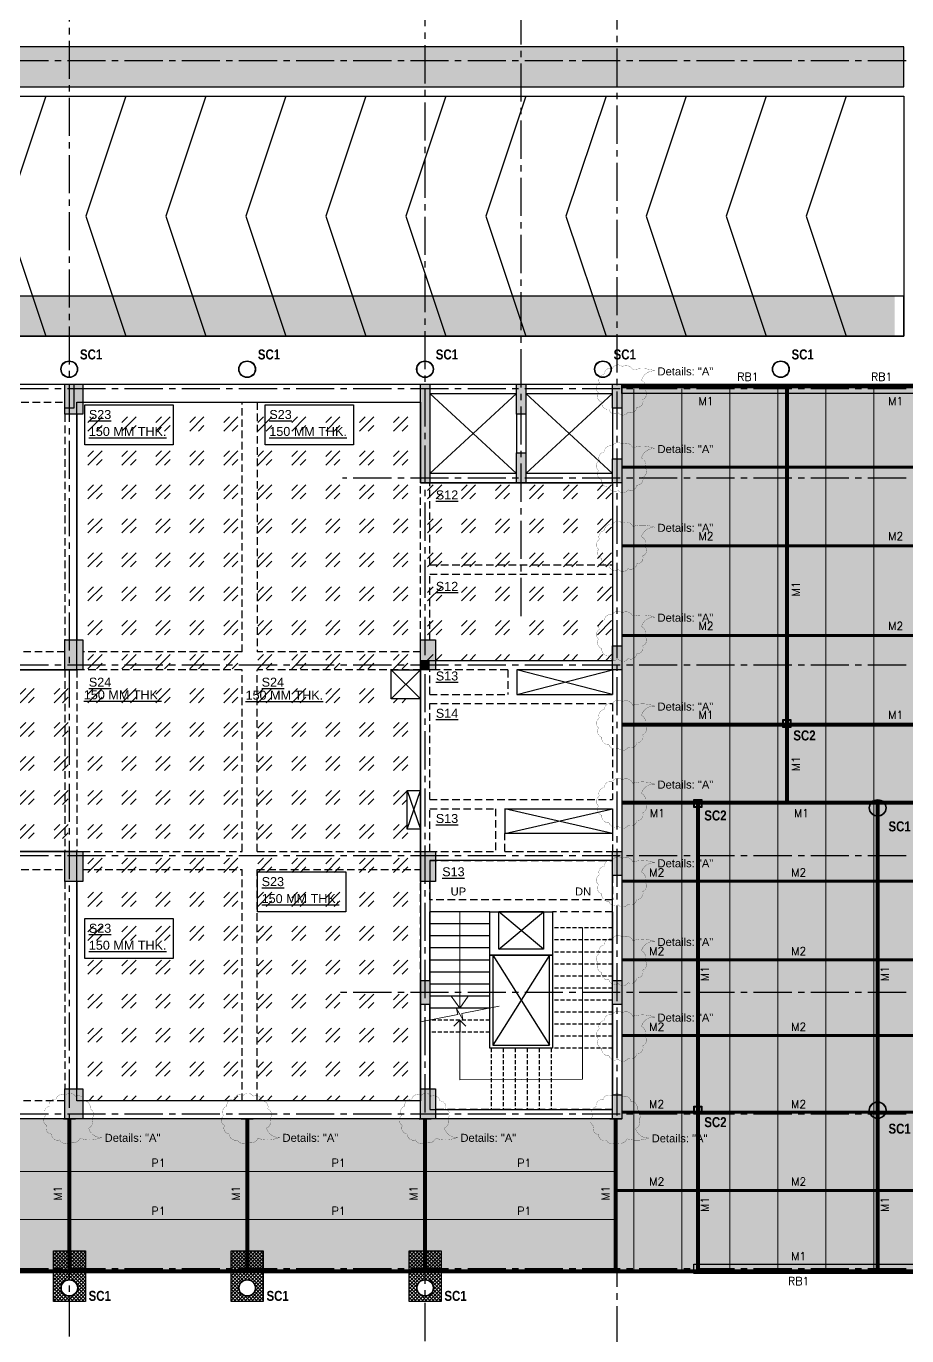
# Model space of a CAD drawing. Header units: millimetres. Extents: x 149548 to 2069915, y -1587483 to -1219800.
# Drawn here: x 1973619 to 1995623, y -1524793 to -1492061 of the extents above; entities that cross this region are included whole.
import ezdxf

# ---------------------------------------------------------------- set-up
doc = ezdxf.new("R2010")
doc.units = ezdxf.units.MM
doc.header["$MEASUREMENT"] = 0
for name, pattern in [('1', [0]), ('ACAD_ISO02W100', [15, 12, -3]), ('CENTER2', [28.575, 19.05, -3.175, 3.175, -3.175]), ('CONTINOUS', [0]), ('DASHED', [0.75, 0.5, -0.25]), ('HIDDEN', [0.375, 0.25, -0.125])]:
    doc.linetypes.add(name, pattern=pattern)
for name, color, linetype in [('BEAM NO', 7, '1'), ('BEAM-150X450', 225, 'Continuous'), ('BEAM-230X450', 31, 'Continuous'), ('BEAM-230X600', 150, 'Continuous'), ('BEAM-300X450', 6, 'Continuous'), ('BEAM-300X600', 4, 'Continuous'), ('BEAM-375X450', 90, 'Continuous'), ('BEAM-450X600', 22, 'Continuous'), ('Columns', 90, 'Continuous'), ('Gabion Wall', 7, 'Continuous'), ('Hatch', 8, 'Continuous'), ('RAMP', 7, 'Continuous'), ('S-STRU. CUTOUT', 3, 'Continuous'), ('SHED', 7, 'Continuous'), ('SLAB NO.', 4, 'Continuous'), ('Stair', 7, 'Continuous'), ('Steel Col', 2, 'Continuous'), ('STEEL STRUCTURE', 6, 'Continuous'), ('STR.COLUMN', 1, 'Continuous')]:
    doc.layers.add(name, color=color, linetype=linetype)
for name, color, linetype, lineweight in [('BRICK WALL_MOFA', 8, 'Continuous', 30), ('CENTER_LINE', 8, 'CENTER2', 25), ('DIMENSION_MOFA', 62, 'HIDDEN', 15), ('GRID', 252, 'ACAD_ISO02W100', 9), ('Marking', 3, 'Continuous', 5), ('PLATE', 63, 'Continuous', 13)]:
    doc.layers.add(name, color=color, linetype=linetype, lineweight=lineweight)
doc.layers.add('HATCH_LIGHT_MOFA', color=7, linetype='Continuous', lineweight=5, true_color=0x5b5b5b)
doc.styles.add('1-100', font='arial.ttf', dxfattribs={"height": 400})
doc.styles.add('arial', font='arial.ttf')
doc.styles.add('DEEPAK', font='arial.ttf')
doc.styles.add('G3-TEXT', font='ARIALNB.TTF', dxfattribs={"height": 3})
doc.styles.add('ROMANS', font='romans.shx')
doc.styles.get("Standard").update_dxf_attribs({"font": 'arial.ttf'})
doc.dimstyles.new('DIM 1-100 1', dxfattribs={"dimtxt": 200, "dimasz": 100, "dimexe": 50, "dimexo": 50, "dimgap": 50, "dimtad": 1, "dimdec": 1, "dimrnd": 5, "dimzin": 0, "dimdsep": 46, "dimtxsty": 'Standard', "dimblk": 'ARCHTICK', "dimcen": 100, "dimdle": 100, "dimclrd": 256, "dimclre": 256, "dimclrt": 256, "dimadec": 0, "dimazin": 0, "dimtfac": 1, "dimtdec": 1, "dimtix": 1, "dimtofl": 0, "dimtmove": 1, "dimatfit": 3, "dimldrblk": 'OPEN90', "dimfxl": 1, "dimtolj": 1, "dimtzin": 0, "dimlwd": -1, "dimlwe": -1, "dimarcsym": 0})

# ---------------------------------------------------------------- blocks, each defined once
blk = doc.blocks.new('FIRST FLOOR COLUMNS')
at = {"layer": 'CENTER_LINE', "ltscale": 50}
for p, q in [((47115, -29513), (47115, 16153)), ((56005, -29628), (56005, 16038)), ((58405, -5793), (58405, 16038)), ((60805, -29706), (60805, 16013)), ((68022, 8085), (-4699, 8085)), ((68022, -115), (-4699, -115)), ((68022, -2345), (53937, -2345)), ((68022, -7025), (-4699, -7025)), ((68022, -11790), (-4699, -11790)), ((68022, -15202), (53848, -15202)), ((68022, -18245), (-4699, -18245)), ((68022, -22110), (-4699, -22110))]:
    blk.add_line(p, q, dxfattribs=at)
blk = doc.blocks.new('_ArchTick')
at = {"color": 0, "linetype": 'ByBlock', "const_width": 0.15}
blk.add_lwpolyline([(-0.5, -0.5), (0.5, 0.5)], dxfattribs=at)
blk = doc.blocks.new('_Open90')
at = {"color": 0, "linetype": 'ByBlock', "lineweight": -2}
for p, q in [((0, 0), (-1, 0)), ((-0.5, 0.5), (0, 0)), ((0, 0), (-0.5, -0.5))]:
    blk.add_line(p, q, dxfattribs=at)
blk = doc.blocks.new('RAMP')
at = {"layer": 'RAMP', "color": 8}
blk.add_lwpolyline([(1949009, -1591899), (1991379, -1591899), (1991379, -1597898), (1949009, -1597898)], close=True, dxfattribs=at)
for points in [[(1951939, -1591898), (1950939, -1594898), (1951939, -1597898)], [(1953939, -1591898), (1952939, -1594898), (1953939, -1597898)], [(1955939, -1591898), (1954939, -1594898), (1955939, -1597898)], [(1957939, -1591898), (1956939, -1594898), (1957939, -1597898)], [(1959939, -1591898), (1958939, -1594898), (1959939, -1597898)], [(1961939, -1591898), (1960939, -1594898), (1961939, -1597898)], [(1963939, -1591898), (1962939, -1594898), (1963939, -1597898)], [(1965939, -1591898), (1964939, -1594898), (1965939, -1597898)], [(1967939, -1591898), (1966939, -1594898), (1967939, -1597898)], [(1969939, -1591898), (1968939, -1594898), (1969939, -1597898)], [(1971939, -1591898), (1970939, -1594898), (1971939, -1597898)], [(1973939, -1591898), (1972939, -1594898), (1973939, -1597898)], [(1975939, -1591898), (1974939, -1594898), (1975939, -1597898)], [(1977939, -1591898), (1976939, -1594898), (1977939, -1597898)], [(1979939, -1591898), (1978939, -1594898), (1979939, -1597898)], [(1981939, -1591898), (1980939, -1594898), (1981939, -1597898)], [(1983939, -1591898), (1982939, -1594898), (1983939, -1597898)], [(1985939, -1591899), (1984939, -1594899), (1985939, -1597898)], [(1987939, -1591899), (1986939, -1594899), (1987939, -1597898)], [(1989939, -1591899), (1988939, -1594899), (1989939, -1597899)]]:
    blk.add_lwpolyline(points, dxfattribs=at)
blk = doc.blocks.new('zw$7C89')
at = {"layer": 'Gabion Wall'}
h = blk.add_hatch(dxfattribs=at)
h.set_pattern_fill('ANSI36', color=256, scale=1000)
h.set_pattern_definition([(45, (-1922817.54, 1392893.81), (66.291261, 243.067956), [312.5, -62.5, 0, -62.5])])
h.paths.add_polyline_path([(67882, 345), (25480, 345), (25480, -655), (67882, -655)])
blk.add_lwpolyline([(67882, 345), (25480, 345), (25480, -655), (67882, -655)], close=True, dxfattribs=at)
blk = doc.blocks.new('ARCH COL')
at = {"layer": 'STR.COLUMN', "transparency": 33554687}
h = blk.add_hatch(color=256, dxfattribs=at)
h.dxf.hatch_style = 1
h.paths.add_polyline_path([(279802, 0), (279802, -600), (280032, -600), (280032, 0)])
h = blk.add_hatch(color=256, dxfattribs=at)
h.dxf.hatch_style = 1
h.paths.add_polyline_path([(279802, 0), (280252, 0), (280252, -750), (279802, -750)])
h = blk.add_hatch(color=256, dxfattribs=at)
h.dxf.hatch_style = 1
h.paths.add_polyline_path([(288692, 0), (288692, -2460), (288922, -2460), (288922, 0)])
h = blk.add_hatch(color=256, dxfattribs=at)
h.dxf.hatch_style = 1
h.paths.add_polyline_path([(291092, -750), (291322, -750), (291322, 0), (291092, 0)])
h = blk.add_hatch(color=256, dxfattribs=at)
h.dxf.hatch_style = 1
h.paths.add_polyline_path([(293492, -600), (293722, -600), (293722, 0), (293492, 0)])
h = blk.add_hatch(color=256, dxfattribs=at)
h.dxf.hatch_style = 1
h.paths.add_polyline_path([(291092, -2460), (291322, -2460), (291322, -1710), (291092, -1710)])
h = blk.add_hatch(color=256, dxfattribs=at)
h.dxf.hatch_style = 1
h.paths.add_polyline_path([(293492, -2460), (293722, -2460), (293722, -1860), (293492, -1860)])
h = blk.add_hatch(color=256, dxfattribs=at)
h.dxf.hatch_style = 1
h.paths.add_polyline_path([(279802, -7140), (279802, -6390), (280252, -6390), (280252, -7140)])
h = blk.add_hatch(color=256, dxfattribs=at)
h.dxf.hatch_style = 1
h.paths.add_polyline_path([(288692, -6390), (289067, -6390), (289067, -7140), (288692, -7140)])
h = blk.add_hatch(color=256, dxfattribs=at)
h.dxf.hatch_style = 1
h.paths.add_polyline_path([(293492, -6540), (293492, -7140), (293722, -7140), (293722, -6540)])
h = blk.add_hatch(color=256, dxfattribs=at)
h.dxf.hatch_style = 1
h.paths.add_polyline_path([(288807, -6910), (288692, -6910), (288692, -7025), (288807, -7025)])
h = blk.add_hatch(color=256, dxfattribs=at)
h.dxf.hatch_style = 1
h.paths.add_polyline_path([(288807, -7025), (288692, -7025), (288692, -7140), (288807, -7140)], flags=17)
h = blk.add_hatch(color=256, dxfattribs=at)
h.dxf.hatch_style = 1
h.paths.add_polyline_path([(288807, -7025), (288692, -7025), (288692, -7140), (288807, -7140)], flags=17)
h = blk.add_hatch(color=256, dxfattribs=at)
h.dxf.hatch_style = 1
h.paths.add_polyline_path([(288807, -6910), (288922, -6910), (288922, -7025), (288807, -7025)])
h = blk.add_hatch(color=256, dxfattribs=at)
h.dxf.hatch_style = 1
h.paths.add_polyline_path([(288922, -7025), (288807, -7025), (288807, -7140), (288922, -7140)])
h = blk.add_hatch(color=256, dxfattribs=at)
h.dxf.hatch_style = 1
h.paths.add_polyline_path([(279802, -12425), (280252, -12425), (280252, -11675), (279802, -11675)])
h = blk.add_hatch(color=256, dxfattribs=at)
h.dxf.hatch_style = 1
h.paths.add_polyline_path([(288692, -12425), (289067, -12425), (289067, -11675), (288692, -11675)])
h = blk.add_hatch(color=256, dxfattribs=at)
h.dxf.hatch_style = 1
h.paths.add_polyline_path([(293492, -11675), (293492, -12275), (293722, -12275), (293722, -11675)])
h = blk.add_hatch(color=256, dxfattribs=at)
h.dxf.hatch_style = 1
h.paths.add_polyline_path([(288692, -14902), (288692, -15502), (288922, -15502), (288922, -14902)])
h = blk.add_hatch(color=256, dxfattribs=at)
h.dxf.hatch_style = 1
h.paths.add_polyline_path([(293492, -14902), (293492, -15502), (293722, -15502), (293722, -14902)])
h = blk.add_hatch(color=256, dxfattribs=at)
h.dxf.hatch_style = 1
h.paths.add_polyline_path([(279802, -18360), (280252, -18360), (280252, -17610), (279802, -17610)])
h = blk.add_hatch(color=256, dxfattribs=at)
h.dxf.hatch_style = 1
h.paths.add_polyline_path([(288692, -18360), (289067, -18360), (289067, -17610), (288692, -17610)])
h = blk.add_hatch(color=256, dxfattribs=at)
h.dxf.hatch_style = 1
h.paths.add_polyline_path([(293492, -17760), (293492, -18360), (293722, -18360), (293722, -17760)])
at = {"layer": 'STR.COLUMN', "color": 5}
for points in [[(279802, 0), (280032, 0), (280032, -600), (279802, -600), (279802, 0)], [(279802, 0), (280252, 0), (280252, -750), (279802, -750), (279802, 0)], [(288692, 0), (288922, 0), (288922, -2460), (288692, -2460), (288692, 0)], [(291092, 0), (291322, 0), (291322, -750), (291092, -750), (291092, 0)], [(293492, 0), (293722, 0), (293722, -600), (293492, -600), (293492, 0)], [(291092, -1710), (291322, -1710), (291322, -2460), (291092, -2460), (291092, -1710)], [(293492, -1860), (293722, -1860), (293722, -2460), (293492, -2460), (293492, -1860)], [(279802, -6390), (280252, -6390), (280252, -7140), (279802, -7140), (279802, -6390)], [(288692, -6390), (289067, -6390), (289067, -7140), (288692, -7140), (288692, -6390)], [(293492, -6540), (293722, -6540), (293722, -7140), (293492, -7140), (293492, -6540)], [(279802, -11675), (280252, -11675), (280252, -12425), (279802, -12425), (279802, -11675)], [(288692, -11675), (289067, -11675), (289067, -12425), (288692, -12425), (288692, -11675)], [(293492, -11675), (293722, -11675), (293722, -12275), (293492, -12275), (293492, -11675)], [(288692, -14902), (288922, -14902), (288922, -15502), (288692, -15502), (288692, -14902)], [(293492, -14902), (293722, -14902), (293722, -15502), (293492, -15502), (293492, -14902)], [(279802, -17610), (280252, -17610), (280252, -18360), (279802, -18360), (279802, -17610)], [(288692, -17610), (289067, -17610), (289067, -18360), (288692, -18360), (288692, -17610)], [(293492, -17760), (293722, -17760), (293722, -18360), (293492, -18360), (293492, -17760)]]:
    blk.add_lwpolyline(points, dxfattribs=at)
blk = doc.blocks.new('300X450X10mm THK. Plate')
at = {"layer": 'PLATE', "ltscale": 1000}
h = blk.add_hatch(color=8, dxfattribs=at)
h.dxf.hatch_style = 1
h.paths.add_polyline_path([(1986508, -1525738), (1986808, -1525738), (1986808, -1525728), (1986508, -1525728)])
blk.add_lwpolyline([(1986508, -1525738), (1986808, -1525738), (1986808, -1525728), (1986508, -1525728)], close=True, dxfattribs=at)
blk = doc.blocks.new('Steel_Col')
at = {"layer": 'STEEL STRUCTURE'}
h = blk.add_hatch(color=1, dxfattribs=at)
h.dxf.hatch_style = 1
h.paths.add_polyline_path([(1997130, -1503859, 1), (1996710, -1503859, 1)])
h.paths.add_polyline_path([(1997120, -1503859, 1), (1996720, -1503859, 1)], flags=16)
h = blk.add_hatch(color=1, dxfattribs=at)
h.dxf.hatch_style = 1
h.paths.add_polyline_path([(1992727, -1509390), (1992527, -1509390), (1992527, -1509590), (1992727, -1509590)])
h.paths.add_polyline_path([(1992711, -1509406), (1992543, -1509406), (1992543, -1509574), (1992711, -1509574)], flags=16)
h = blk.add_hatch(color=1, dxfattribs=at)
h.dxf.hatch_style = 1
h.paths.add_polyline_path([(1997020, -1509390), (1996820, -1509390), (1996820, -1509590), (1997020, -1509590)])
h.paths.add_polyline_path([(1997004, -1509406), (1996836, -1509406), (1996836, -1509574), (1997004, -1509574)], flags=16)
h = blk.add_hatch(color=1, dxfattribs=at)
h.dxf.hatch_style = 1
h.paths.add_polyline_path([(2001879, -1509390), (2001679, -1509390), (2001679, -1509590), (2001879, -1509590)])
h.paths.add_polyline_path([(2001863, -1509406), (2001695, -1509406), (2001695, -1509574), (2001863, -1509574)], flags=16)
h = blk.add_hatch(color=1, dxfattribs=at)
h.dxf.hatch_style = 1
h.paths.add_polyline_path([(2005591, -1509390), (2005391, -1509390), (2005391, -1509590), (2005591, -1509590)])
h.paths.add_polyline_path([(2005575, -1509406), (2005407, -1509406), (2005407, -1509574), (2005575, -1509574)], flags=16)
h = blk.add_hatch(color=1, dxfattribs=at)
h.dxf.hatch_style = 1
h.paths.add_polyline_path([(1990502, -1511390), (1990302, -1511390), (1990302, -1511590), (1990502, -1511590)])
h.paths.add_polyline_path([(1990486, -1511406), (1990318, -1511406), (1990318, -1511574), (1990486, -1511574)], flags=16)
h = blk.add_hatch(color=1, dxfattribs=at)
h.dxf.hatch_style = 1
h.paths.add_polyline_path([(1995105, -1511600, 1), (1994685, -1511600, 1)])
h.paths.add_polyline_path([(1995095, -1511600, 1), (1994695, -1511600, 1)], flags=16)
h = blk.add_hatch(color=1, dxfattribs=at)
h.dxf.hatch_style = 1
h.paths.add_polyline_path([(1999762, -1511390), (1999562, -1511390), (1999562, -1511590), (1999762, -1511590)])
h.paths.add_polyline_path([(1999746, -1511406), (1999578, -1511406), (1999578, -1511574), (1999746, -1511574)], flags=16)
h = blk.add_hatch(color=1, dxfattribs=at)
h.dxf.hatch_style = 1
h.paths.add_polyline_path([(2004997, -1511390), (2004797, -1511390), (2004797, -1511590), (2004997, -1511590)])
h.paths.add_polyline_path([(2004981, -1511406), (2004813, -1511406), (2004813, -1511574), (2004981, -1511574)], flags=16)
h = blk.add_hatch(color=1, dxfattribs=at)
h.dxf.hatch_style = 1
h.paths.add_polyline_path([(1990502, -1519055), (1990302, -1519055), (1990302, -1519255), (1990502, -1519255)])
h.paths.add_polyline_path([(1990486, -1519071), (1990318, -1519071), (1990318, -1519239), (1990486, -1519239)], flags=16)
h = blk.add_hatch(color=1, dxfattribs=at)
h.dxf.hatch_style = 1
h.paths.add_polyline_path([(1995105, -1519155, 1), (1994685, -1519155, 1)])
h.paths.add_polyline_path([(1995095, -1519155, 1), (1994695, -1519155, 1)], flags=16)
h = blk.add_hatch(color=1, dxfattribs=at)
h.dxf.hatch_style = 1
h.paths.add_polyline_path([(1999762, -1519055), (1999562, -1519055), (1999562, -1519255), (1999762, -1519255)])
h.paths.add_polyline_path([(1999746, -1519071), (1999578, -1519071), (1999578, -1519239), (1999746, -1519239)], flags=16)
at = {"layer": 'STEEL STRUCTURE', "color": 1}
for points in [[(1992727, -1509390), (1992727, -1509590), (1992527, -1509590), (1992527, -1509390), (1992727, -1509390)], [(1997020, -1509390), (1997020, -1509590), (1996820, -1509590), (1996820, -1509390), (1997020, -1509390)], [(2001879, -1509390), (2001879, -1509590), (2001679, -1509590), (2001679, -1509390), (2001879, -1509390)], [(2005591, -1509390), (2005591, -1509590), (2005391, -1509590), (2005391, -1509390), (2005591, -1509390)], [(1990502, -1511390), (1990502, -1511590), (1990302, -1511590), (1990302, -1511390), (1990502, -1511390)], [(1999762, -1511390), (1999762, -1511590), (1999562, -1511590), (1999562, -1511390), (1999762, -1511390)], [(2004997, -1511390), (2004997, -1511590), (2004797, -1511590), (2004797, -1511390), (2004997, -1511390)], [(1990502, -1519055), (1990502, -1519255), (1990302, -1519255), (1990302, -1519055), (1990502, -1519055)], [(1999762, -1519055), (1999762, -1519255), (1999562, -1519255), (1999562, -1519055), (1999762, -1519055)]]:
    blk.add_lwpolyline(points, dxfattribs=at)
for points in [[(1992711, -1509406), (1992711, -1509574), (1992543, -1509574), (1992543, -1509406)], [(1997004, -1509406), (1997004, -1509574), (1996836, -1509574), (1996836, -1509406)], [(2001863, -1509406), (2001863, -1509574), (2001695, -1509574), (2001695, -1509406)], [(2005575, -1509406), (2005575, -1509574), (2005407, -1509574), (2005407, -1509406)], [(1990486, -1511406), (1990486, -1511574), (1990318, -1511574), (1990318, -1511406)], [(1999746, -1511406), (1999746, -1511574), (1999578, -1511574), (1999578, -1511406)], [(2004981, -1511406), (2004981, -1511574), (2004813, -1511574), (2004813, -1511406)], [(1990486, -1519071), (1990486, -1519239), (1990318, -1519239), (1990318, -1519071)], [(1999746, -1519071), (1999746, -1519239), (1999578, -1519239), (1999578, -1519071)]]:
    blk.add_lwpolyline(points, close=True, dxfattribs=at)
for centre, radius in [((1996920, -1503859), 210), ((1996920, -1503859), 200), ((1994895, -1511600), 210), ((1994895, -1511600), 200), ((1994895, -1519155), 210), ((1994895, -1519155), 200)]:
    blk.add_circle(centre, radius, dxfattribs=at)
blk = doc.blocks.new('Steel Col')
at = {"layer": 'Steel Col', "color": 2}
for radius in [210, 200]:
    blk.add_circle((1997102, -1500610), radius, dxfattribs=at)
blk = doc.blocks.new('G$C1F1F9976')
at = {"layer": 'HATCH_LIGHT_MOFA'}
blk.add_lwpolyline([(-5031, -15936), (-4099, -15750), (-4128, -15603), (-3972, -15877), (-4001, -15730), (-3069, -15544)], dxfattribs=at)
at = {"layer": 'S-STRU. CUTOUT', "ltscale": 750}
for p, q in [((-3225, -14270), (-1805, -16515)), ((-1805, -14270), (-3225, -16515))]:
    blk.add_line(p, q, dxfattribs=at)
at = {"layer": 'Stair', "color": 8, "linetype": 'Continuous', "ltscale": 200}
for p, q in [((-3300, -13190), (-4800, -13190)), ((-3300, -13190), (-1730, -13190)), ((-3300, -13490), (-4800, -13490)), ((-3300, -13790), (-4800, -13790)), ((-3300, -14090), (-4800, -14090)), ((-3300, -14390), (-4800, -14390)), ((-3299, -14270), (-1730, -14270)), ((-3300, -14690), (-4800, -14690)), ((-3300, -14990), (-4800, -14990)), ((-3300, -15290), (-4800, -15290)), ((-3300, -15590), (-4800, -15590))]:
    blk.add_line(p, q, dxfattribs=at)
at = {"layer": 'Stair', "color": 8, "linetype": 'DASHED', "ltscale": 200}
for p, q in [((-230, -13590), (-1730, -13590)), ((-230, -13890), (-1730, -13890)), ((-230, -14190), (-1730, -14190)), ((-230, -14490), (-1730, -14490)), ((-230, -14790), (-1730, -14790)), ((-230, -15090), (-1730, -15090)), ((-230, -15390), (-1730, -15390)), ((-230, -15690), (-1730, -15690)), ((-3300, -15890), (-4800, -15890)), ((-230, -15990), (-1730, -15990)), ((-3300, -16190), (-4800, -16190)), ((-230, -16290), (-1730, -16290)), ((-3265, -16590), (-3265, -18130)), ((-2965, -16590), (-2965, -18130)), ((-2665, -16590), (-2665, -18130)), ((-2365, -16590), (-2365, -18130)), ((-2065, -16590), (-2065, -18130)), ((-1765, -16590), (-1765, -18130)), ((-230, -16590), (-1730, -16590))]:
    blk.add_line(p, q, dxfattribs=at)
at = {"layer": 'Stair', "color": 8, "linetype": 'Continuous', "ltscale": 200}
blk.add_lwpolyline([(-230, -11905), (-4800, -11905), (-4800, -18130), (-230, -18130)], close=True, dxfattribs=at)
for points in [[(-1730, -13190), (-1730, -16590), (-3300, -16590), (-3300, -13190)], [(-3225, -14270), (-3225, -16515), (-1805, -16515), (-1805, -14270)]]:
    blk.add_lwpolyline(points, dxfattribs=at)
at = {"layer": 'HATCH_LIGHT_MOFA'}
for points, override in [([(-4050, -15590), (-4050, -13190)], {"dimasz": 300, "dimldrblk": 'Open90'}), ([(-4050, -15890), (-4050, -17383), (-980, -17368), (-980, -13590)], {"dimasz": 300})]:
    blk.add_leader(points, dimstyle='DIM 1-100 1', override=override, dxfattribs=at)

msp = doc.modelspace()

# ---------------------------------------------------------------- hatches: boundary and pattern name
at = {"layer": 'Gabion Wall', "transparency": 33554559}
h = msp.add_hatch(dxfattribs=at)
h.set_pattern_fill('ANSI36', color=8, scale=1000)
h.set_pattern_definition([(45, (4879.53, -101261.54), (66.291261, 243.067956), [312.5, -62.5, 0, -62.5])])
h.paths.add_polyline_path([(1995317.07, -1498810.33), (1958775.36, -1498810.33), (1959434.71, -1499810.35), (1995317.07, -1499810.33)])
at = {"layer": 'Hatch', "transparency": 33554495}
h = msp.add_hatch(dxfattribs=at)
h.set_pattern_fill('DELTA', color=256, scale=100)
h.set_pattern_definition([(30, (0, 0), (1e-07, 600), [200, -400]), (30, (-173.2, 300), (1e-07, 600), [200, -400]), (90, (0, 400), (-519.61524, 300), [200, -400]), (90, (346.4, 400), (-519.61524, 300), [200, -400]), (150, (0, 0), (-519.61524, -300), [200, -400]), (150, (-173.2, 300), (-519.61524, -300), [200, -400])])
h.paths.add_polyline_path([(1988502.07, -1519370.35), (1988502.07, -1501010.35), (2013295, -1501010.35), (2003529.13, -1523235.37), (1988352.07, -1523235.37), (1988352.07, -1519370.35)])
at = {"layer": 'Hatch'}
h = msp.add_hatch(dxfattribs=at)
h.set_pattern_fill('GOST_GLASS', color=256, scale=50)
h.set_pattern_definition([(45, (4879.53, -101261.54), (848.52814, 0), [500, -700]), (45, (5091.67, -101261.54), (848.52814, 0), [200, -1000]), (45, (4879.53, -101049.4), (848.52814, 0), [200, -1000])])
h.paths.add_polyline_path([(1983140.76, -1511167.85), (1983140.76, -1512127.17), (1983472.07, -1512127.17), (1983472.07, -1511167.85)])
h.paths.add_polyline_path([(1983472.07, -1508875.35), (1983472.07, -1508150.35), (1982742.07, -1508150.35), (1982742.07, -1508875.35)])
h.paths.add_polyline_path([(1988272.07, -1503470.37), (1988272.07, -1507920.35), (1983472.08, -1507923.56), (1983472.07, -1518920.35), (1974889.58, -1518920.35), (1974889.58, -1512685.35), (1965922.07, -1512685.35), (1965922.07, -1508150.35), (1974889.58, -1508150.35), (1974889.58, -1501460.35), (1983472.07, -1501460.35), (1983472.07, -1503470.35)])
at = {"layer": 'Hatch', "transparency": 33554495}
h = msp.add_hatch(dxfattribs=at)
h.set_pattern_fill('DELTA', color=256, scale=100)
h.set_pattern_definition([(30, (0, 0), (1e-07, 600), [200, -400]), (30, (-173.2, 300), (1e-07, 600), [200, -400]), (90, (0, 400), (-519.61524, 300), [200, -400]), (90, (346.4, 400), (-519.61524, 300), [200, -400]), (150, (0, 0), (-519.61524, -300), [200, -400]), (150, (-173.2, 300), (-519.61524, -300), [200, -400])])
h.paths.add_polyline_path([(1957102.07, -1519370.35), (1988352.07, -1519370.36), (1988352.07, -1523235.36), (1957102.07, -1523235.35)])
at = {"layer": 'Hatch', "ltscale": 2, "transparency": 33554559}
h = msp.add_hatch(dxfattribs=at)
h.set_pattern_fill('ANSI37', color=252, scale=500, style=0)
edge = h.paths.add_edge_path()
edge.add_arc((1974697.08, -1523597.24), 210, 0, 360, ccw=False)
h.paths.add_polyline_path([(1974297.08, -1522672.85), (1975097.08, -1522672.85), (1975097.08, -1523932.85), (1974297.08, -1523932.85)])
h = msp.add_hatch(dxfattribs=at)
h.set_pattern_fill('ANSI37', color=252, scale=500, style=0)
edge = h.paths.add_edge_path()
edge.add_arc((1979142.08, -1523597.24), 210, 0, 360, ccw=False)
h.paths.add_polyline_path([(1978742.07, -1522672.85), (1979542.07, -1522672.85), (1979542.07, -1523932.85), (1978742.07, -1523932.85)])
h = msp.add_hatch(dxfattribs=at)
h.set_pattern_fill('ANSI37', color=252, scale=500, style=0)
edge = h.paths.add_edge_path()
edge.add_arc((1983587.08, -1523597.24), 210, 0, 360, ccw=False)
h.paths.add_polyline_path([(1983187.08, -1522672.85), (1983987.08, -1522672.85), (1983987.08, -1523932.85), (1983187.08, -1523932.85)])

# ---------------------------------------------------------------- linework, layer by layer
at = {"layer": 'BEAM-150X450', "linetype": 'CONTINOUS', "ltscale": 750}
for p, q in [((1986542.07, -1515130.35), (1985432.07, -1515130.35)), ((1986772.07, -1515280.35), (1985202.07, -1515280.35))]:
    msp.add_line(p, q, dxfattribs=at)
at = {"layer": 'BEAM-230X450', "linetype": 'HIDDEN', "ltscale": 750}
for p, q in [((1983702.07, -1505525.35), (1988272.07, -1505525.35)), ((1983702.07, -1505755.35), (1988272.07, -1505755.35)), ((1985652.07, -1508150.35), (1983847.07, -1508150.35)), ((1985652.07, -1508150.35), (1985652.07, -1508760.35)), ((1983702.07, -1508760.35), (1985652.07, -1508760.35)), ((1983702.07, -1508990.35), (1988272.07, -1508990.35)), ((1983702.07, -1511390.35), (1988272.07, -1511390.35)), ((1983702.07, -1511620.35), (1985347.07, -1511620.35)), ((1985347.07, -1511620.35), (1985347.07, -1512685.35)), ((1985577.07, -1512685.35), (1985577.07, -1512235.35)), ((1983702.07, -1512685.35), (1985347.07, -1512685.35)), ((1985577.07, -1512685.35), (1988272.07, -1512685.35)), ((1983702.07, -1512915.35), (1988272.07, -1512915.35))]:
    msp.add_line(p, q, dxfattribs=at)
at = {"layer": 'BEAM-230X450', "linetype": 'CONTINOUS', "ltscale": 750}
for p, q in [((1988272.07, -1507920.35), (1983847.07, -1507920.35)), ((1988272.07, -1508150.35), (1985882.07, -1508150.35)), ((1985882.07, -1508150.35), (1985882.07, -1508760.35)), ((1985882.07, -1508760.35), (1988272.07, -1508760.35)), ((1985577.07, -1511620.35), (1988272.07, -1511620.35)), ((1985577.07, -1511620.35), (1985577.07, -1512235.35)), ((1985202.07, -1515280.35), (1985202.07, -1514200.35)), ((1985432.07, -1515130.35), (1985432.07, -1514200.35)), ((1986542.07, -1514200.35), (1986542.07, -1515130.35)), ((1986772.07, -1514200.35), (1986772.07, -1515280.35))]:
    msp.add_line(p, q, dxfattribs=at)
at = {"layer": 'BEAM-230X600', "linetype": 'CONTINOUS', "ltscale": 750}
for p, q in [((1983702.07, -1501010.35), (1985872.07, -1501010.35)), ((1986102.07, -1501010.35), (1988272.07, -1501010.35)), ((1983702.07, -1501240.35), (1985872.07, -1501240.35)), ((1986102.07, -1501240.35), (1988272.07, -1501240.35)), ((1988272.07, -1501610.35), (1988272.07, -1502870.35)), ((1988502.07, -1501610.35), (1988502.07, -1502870.35)), ((1985872.07, -1501760.35), (1985872.07, -1502720.35)), ((1986102.07, -1501760.35), (1986102.07, -1502720.35)), ((1985872.07, -1503240.35), (1983702.07, -1503240.35)), ((1988272.07, -1503240.35), (1986102.07, -1503240.35)), ((1988272.07, -1503470.35), (1988272.07, -1507550.35)), ((1988502.07, -1503470.35), (1988502.07, -1507550.35)), ((1988272.07, -1508150.35), (1988272.07, -1508760.35)), ((1988502.07, -1508150.35), (1988502.07, -1512685.35)), ((1988272.07, -1511620.35), (1988272.07, -1512235.35)), ((1988502.07, -1513285.35), (1988502.07, -1515912.24)), ((1983702.07, -1515912.24), (1983702.07, -1514200.35)), ((1988272.07, -1514200.35), (1988272.07, -1515912.24)), ((1983702.07, -1518620.35), (1983702.07, -1516512.24)), ((1988272.07, -1516512.24), (1988272.07, -1518770.35)), ((1988502.07, -1516512.24), (1988502.07, -1518770.35)), ((1988272.07, -1519370.35), (1983847.07, -1519370.35))]:
    msp.add_line(p, q, dxfattribs=at)
at = {"layer": 'BEAM-230X600', "linetype": 'HIDDEN', "ltscale": 750}
for p, q in [((1983472.07, -1507400.35), (1983472.07, -1503470.35)), ((1983702.07, -1505525.35), (1983702.07, -1503470.35)), ((1983702.07, -1507400.35), (1983702.07, -1505755.35)), ((1983702.07, -1508760.35), (1983702.07, -1508150.35)), ((1983702.07, -1511390.35), (1983702.07, -1508990.35)), ((1988272.07, -1508990.35), (1988272.07, -1511390.35)), ((1983702.07, -1512685.35), (1983702.07, -1511620.35)), ((1988272.07, -1512235.35), (1988272.07, -1512685.35)), ((1983472.07, -1515912.24), (1983472.07, -1513435.35)), ((1983702.07, -1513900.35), (1983702.07, -1513435.35)), ((1988272.07, -1513285.35), (1988272.07, -1513900.35)), ((1988272.07, -1519140.35), (1983847.07, -1519140.35))]:
    msp.add_line(p, q, dxfattribs=at)
at = {"layer": 'BEAM-230X600', "linetype": 'Continuous', "ltscale": 750}
for p, q in [((1985872.07, -1503470.35), (1983702.07, -1503470.35)), ((1988272.07, -1503470.35), (1986102.07, -1503470.35)), ((1983472.07, -1512685.35), (1983472.07, -1508150.35)), ((1983472.07, -1518620.35), (1983472.07, -1516512.24))]:
    msp.add_line(p, q, dxfattribs=at)
at = {"layer": 'BEAM-230X600', "color": 7}
msp.add_lwpolyline([(1990302.07, -1523005.36), (2003378.97, -1523005.37), (2012942.71, -1501240.35), (1988502.07, -1501240.35), (1988502.07, -1501010.35), (2013295, -1501010.35), (2003529.13, -1523235.37), (1990302.07, -1523235.36)], close=True, dxfattribs=at)
at = {"layer": 'BEAM-300X450', "linetype": 'HIDDEN', "ltscale": 750}
for p, q in [((1974582.07, -1508150.35), (1974582.07, -1512685.35)), ((1974882.07, -1508150.35), (1974882.07, -1512685.35)), ((1988272.07, -1513900.35), (1983702.07, -1513900.35)), ((1988272.07, -1514200.35), (1986772.07, -1514200.35))]:
    msp.add_line(p, q, dxfattribs=at)
at = {"layer": 'BEAM-300X450', "linetype": 'CONTINOUS', "ltscale": 750}
for p, q in [((1985202.07, -1514200.35), (1983702.07, -1514200.35)), ((1986542.07, -1514200.35), (1985432.07, -1514200.35))]:
    msp.add_line(p, q, dxfattribs=at)
at = {"layer": 'BEAM-300X600', "linetype": 'HIDDEN', "ltscale": 750}
for p, q in [((1974582.07, -1501760.35), (1974582.07, -1507400.35)), ((1974582.07, -1513435.35), (1974582.07, -1518620.35))]:
    msp.add_line(p, q, dxfattribs=at)
at = {"layer": 'BEAM-300X600', "linetype": 'Continuous', "ltscale": 750}
for p, q in [((1974882.07, -1501760.35), (1974882.07, -1507400.35)), ((1974882.07, -1513435.35), (1974882.07, -1518620.35))]:
    msp.add_line(p, q, dxfattribs=at)
at = {"layer": 'BEAM-375X450', "linetype": 'HIDDEN', "ltscale": 750}
for p, q in [((1979013, -1507700.35, 0.21), (1979013, -1501460.35, 0.21)), ((1979388, -1501460.35, 0.21), (1979388, -1507700.35, 0.21)), ((1979013, -1512685.35, 0.21), (1979013, -1508150.35, 0.21)), ((1979388, -1512685.35, 0.21), (1979388, -1508150.35, 0.21)), ((1979013, -1518920.35, 0.21), (1979013, -1513135.35, 0.21)), ((1979388, -1518920.35, 0.21), (1979388, -1513135.35, 0.21))]:
    msp.add_line(p, q, dxfattribs=at)
at = {"layer": 'BEAM-450X600', "linetype": 'CONTINOUS', "ltscale": 750}
for p, q in [((1965922.07, -1501010.35), (1974582.07, -1501010.35)), ((1975032.07, -1501010.35), (1983472.07, -1501010.35)), ((1975032.07, -1501460.35), (1983472.07, -1501460.37)), ((1974582.07, -1519370.35), (1965922.07, -1519370.35)), ((1983472.07, -1519370.35), (1975032.07, -1519370.35))]:
    msp.add_line(p, q, dxfattribs=at)
at = {"layer": 'BEAM-450X600', "linetype": 'HIDDEN', "ltscale": 750}
for p, q in [((1970402.07, -1501460.35), (1974582.07, -1501460.35)), ((1974582.07, -1507700.35), (1970402.07, -1507700.35)), ((1979013, -1507700.35, 0.21), (1975032.07, -1507700.35)), ((1983472.07, -1507700.35), (1979388, -1507700.35, 0.21)), ((1979013, -1508150.35, 0.21), (1975032.07, -1508150.35)), ((1983472.07, -1508150.35), (1979388, -1508150.35, 0.21)), ((1975032.07, -1512685.35), (1979013, -1512685.35, 0.21)), ((1979388, -1512685.35, 0.21), (1983472.07, -1512685.35)), ((1970402.07, -1513135.35), (1974582.07, -1513135.35)), ((1975032.07, -1513135.35), (1979013, -1513135.35, 0.21)), ((1979388, -1513135.35, 0.21), (1983472.07, -1513135.35)), ((1974582.07, -1518920.35), (1970402.07, -1518920.35))]:
    msp.add_line(p, q, dxfattribs=at)
at = {"layer": 'BEAM-450X600', "linetype": 'Continuous', "ltscale": 750}
for p, q in [((1974582.07, -1508150.35), (1965922.07, -1508150.35)), ((1965922.07, -1512685.35), (1974582.07, -1512685.35)), ((1983472.07, -1518920.35), (1975032.07, -1518920.35))]:
    msp.add_line(p, q, dxfattribs=at)
at = {"layer": 'Columns'}
for points in [[(1974297.08, -1522672.85), (1975097.08, -1522672.85), (1975097.08, -1523932.85), (1974297.08, -1523932.85)], [(1978742.07, -1522672.85), (1979542.07, -1522672.85), (1979542.07, -1523932.85), (1978742.07, -1523932.85)], [(1983187.08, -1522672.85), (1983987.08, -1522672.85), (1983987.08, -1523932.85), (1983187.08, -1523932.85)]]:
    msp.add_lwpolyline(points, close=True, dxfattribs=at)
at = {"layer": 'Gabion Wall'}
for points in [[(1953177.07, -1493810.35), (1995547.07, -1493810.35), (1995547.07, -1499810.35), (1959434.15, -1499809.5), (1958425.92, -1498280.35), (1953177.07, -1498280.35)], [(1995547.07, -1498810.33), (1958775.36, -1498810.33), (1959434.71, -1499810.35), (1995547.07, -1499810.33)]]:
    msp.add_lwpolyline(points, close=True, dxfattribs=at)
at = {"layer": 'Hatch'}
msp.add_lwpolyline([(1988272.07, -1503470.37), (1988272.07, -1507920.35), (1983472.08, -1507923.56), (1983472.07, -1518920.35), (1974882.07, -1518920.35), (1974882.07, -1512685.35), (1965922.07, -1512685.35), (1965922.07, -1508150.35), (1974882.07, -1508150.35), (1974882.07, -1501460.35), (1983472.07, -1501460.35), (1983472.07, -1503470.35)], close=True, dxfattribs=at)
at = {"layer": 'Marking', "const_width": 5}
for points in [[(1989078.7, -1501149.81, -0.5206), (1989025.73, -1501392.16, -0.5206), (1988876.47, -1501590.32, -0.5206), (1988658.16, -1501708.13, -0.5206), (1988410.6, -1501724.12, -0.5206), (1988178.94, -1501635.36, -0.5206), (1988005.44, -1501458.05, -0.5206), (1987921.74, -1501224.52, -0.5206), (1987943.1, -1500977.37, -0.5206), (1988065.63, -1500761.67, -0.5206), (1988266.98, -1500616.75, -0.5206), (1988510.42, -1500569.06, -0.46167475), (1988776.52, -1500655.35, -0.16663057), (1989330.72, -1500678.29, 0.36312918), (1988993.27, -1500910.68, -0.42832016), (1989078.7, -1501149.81, -0.5206)], [(1989078.7, -1503091.09, -0.5206), (1989025.73, -1503333.44, -0.5206), (1988876.47, -1503531.59, -0.5206), (1988658.16, -1503649.41, -0.5206), (1988410.6, -1503665.4, -0.5206), (1988178.94, -1503576.64, -0.5206), (1988005.44, -1503399.33, -0.5206), (1987921.74, -1503165.8, -0.5206), (1987943.1, -1502918.65, -0.5206), (1988065.63, -1502702.94, -0.5206), (1988266.98, -1502558.03, -0.5206), (1988510.42, -1502510.33, -0.46167475), (1988776.52, -1502596.63, -0.16663057), (1989330.72, -1502619.57, 0.36312918), (1988993.27, -1502851.95, -0.42832016), (1989078.7, -1503091.09, -0.5206)], [(1989078.7, -1505059.69, -0.5206), (1989025.73, -1505302.04, -0.5206), (1988876.47, -1505500.2, -0.5206), (1988658.16, -1505618.01, -0.5206), (1988410.6, -1505634, -0.5206), (1988178.94, -1505545.24, -0.5206), (1988005.44, -1505367.93, -0.5206), (1987921.74, -1505134.4, -0.5206), (1987943.1, -1504887.25, -0.5206), (1988065.63, -1504671.54, -0.5206), (1988266.98, -1504526.63, -0.5206), (1988510.42, -1504478.94, -0.46167475), (1988776.52, -1504565.23, -0.16663057), (1989330.72, -1504588.17, 0.36312918), (1988993.27, -1504820.56, -0.42832016), (1989078.7, -1505059.69, -0.5206)], [(1989078.7, -1507306.08, -0.5206), (1989025.73, -1507548.43, -0.5206), (1988876.47, -1507746.59, -0.5206), (1988658.16, -1507864.4, -0.5206), (1988410.6, -1507880.39, -0.5206), (1988178.94, -1507791.63, -0.5206), (1988005.44, -1507614.32, -0.5206), (1987921.74, -1507380.79, -0.5206), (1987943.1, -1507133.64, -0.5206), (1988065.63, -1506917.94, -0.5206), (1988266.98, -1506773.02, -0.5206), (1988510.42, -1506725.33, -0.46167475), (1988776.52, -1506811.62, -0.16663057), (1989330.72, -1506834.56, 0.36312918), (1988993.27, -1507066.95, -0.42832016), (1989078.7, -1507306.08, -0.5206)], [(1989078.7, -1509527.9, -0.5206), (1989025.73, -1509770.25, -0.5206), (1988876.47, -1509968.41, -0.5206), (1988658.16, -1510086.22, -0.5206), (1988410.6, -1510102.21, -0.5206), (1988178.94, -1510013.45, -0.5206), (1988005.44, -1509836.14, -0.5206), (1987921.74, -1509602.61, -0.5206), (1987943.1, -1509355.46, -0.5206), (1988065.63, -1509139.75, -0.5206), (1988266.98, -1508994.84, -0.5206), (1988510.42, -1508947.15, -0.46167475), (1988776.52, -1509033.44, -0.16663057), (1989330.72, -1509056.38, 0.36312918), (1988993.27, -1509288.77, -0.42832016), (1989078.7, -1509527.9, -0.5206)], [(1989078.7, -1511477.9, -0.5206), (1989025.73, -1511720.25, -0.5206), (1988876.47, -1511918.41, -0.5206), (1988658.16, -1512036.22, -0.5206), (1988410.6, -1512052.21, -0.5206), (1988178.94, -1511963.45, -0.5206), (1988005.44, -1511786.14, -0.5206), (1987921.74, -1511552.61, -0.5206), (1987943.1, -1511305.46, -0.5206), (1988065.63, -1511089.75, -0.5206), (1988266.98, -1510944.84, -0.5206), (1988510.42, -1510897.14, -0.46167475), (1988776.52, -1510983.44, -0.16663057), (1989330.72, -1511006.38, 0.36312918), (1988993.27, -1511238.77, -0.42832016), (1989078.7, -1511477.9, -0.5206)], [(1989078.7, -1513444.14, -0.5206), (1989025.73, -1513686.49, -0.5206), (1988876.47, -1513884.65, -0.5206), (1988658.16, -1514002.46, -0.5206), (1988410.6, -1514018.45, -0.5206), (1988178.94, -1513929.69, -0.5206), (1988005.44, -1513752.38, -0.5206), (1987921.74, -1513518.85, -0.5206), (1987943.1, -1513271.7, -0.5206), (1988065.63, -1513055.99, -0.5206), (1988266.98, -1512911.08, -0.5206), (1988510.42, -1512863.39, -0.46167475), (1988776.52, -1512949.68, -0.16663057), (1989330.72, -1512972.62, 0.36312918), (1988993.27, -1513205.01, -0.42832016), (1989078.7, -1513444.14, -0.5206)], [(1989078.7, -1515410.38, -0.5206), (1989025.73, -1515652.73, -0.5206), (1988876.47, -1515850.89, -0.5206), (1988658.16, -1515968.7, -0.5206), (1988410.6, -1515984.69, -0.5206), (1988178.94, -1515895.93, -0.5206), (1988005.44, -1515718.62, -0.5206), (1987921.74, -1515485.09, -0.5206), (1987943.1, -1515237.94, -0.5206), (1988065.63, -1515022.24, -0.5206), (1988266.98, -1514877.32, -0.5206), (1988510.42, -1514829.63, -0.46167475), (1988776.52, -1514915.92, -0.16663057), (1989330.72, -1514938.86, 0.36312918), (1988993.27, -1515171.25, -0.42832016), (1989078.7, -1515410.38, -0.5206)], [(1989078.7, -1517301.62, -0.5206), (1989025.73, -1517543.97, -0.5206), (1988876.47, -1517742.13, -0.5206), (1988658.16, -1517859.94, -0.5206), (1988410.6, -1517875.93, -0.5206), (1988178.94, -1517787.17, -0.5206), (1988005.44, -1517609.86, -0.5206), (1987921.74, -1517376.33, -0.5206), (1987943.1, -1517129.18, -0.5206), (1988065.63, -1516913.47, -0.5206), (1988266.98, -1516768.56, -0.5206), (1988510.42, -1516720.86, -0.46167475), (1988776.52, -1516807.16, -0.16663057), (1989330.72, -1516830.1, 0.36312918), (1988993.27, -1517062.49, -0.42832016), (1989078.7, -1517301.62, -0.5206)], [(1975263.7, -1519362.8, 0.5206), (1975210.73, -1519120.45, 0.5206), (1975061.48, -1518922.29, 0.5206), (1974843.16, -1518804.48, 0.5206), (1974595.6, -1518788.49, 0.5206), (1974363.95, -1518877.25, 0.5206), (1974190.45, -1519054.56, 0.5206), (1974106.74, -1519288.09, 0.5206), (1974128.1, -1519535.24, 0.5206), (1974250.63, -1519750.94, 0.5206), (1974451.98, -1519895.86, 0.5206), (1974695.43, -1519943.55, 0.46167475), (1974961.52, -1519857.26, 0.16663057), (1975515.73, -1519834.32, -0.36312918), (1975178.27, -1519601.93, 0.42832016), (1975263.7, -1519362.8, 0.5206)], [(1979708.7, -1519362.8, 0.5206), (1979655.73, -1519120.45, 0.5206), (1979506.48, -1518922.29, 0.5206), (1979288.16, -1518804.48, 0.5206), (1979040.6, -1518788.49, 0.5206), (1978808.95, -1518877.25, 0.5206), (1978635.45, -1519054.56, 0.5206), (1978551.74, -1519288.09, 0.5206), (1978573.1, -1519535.24, 0.5206), (1978695.63, -1519750.94, 0.5206), (1978896.98, -1519895.86, 0.5206), (1979140.43, -1519943.55, 0.46167475), (1979406.52, -1519857.26, 0.16663057), (1979960.73, -1519834.32, -0.36312918), (1979623.27, -1519601.93, 0.42832016), (1979708.7, -1519362.8, 0.5206)], [(1984153.7, -1519362.8, 0.5206), (1984100.73, -1519120.45, 0.5206), (1983951.48, -1518922.29, 0.5206), (1983733.16, -1518804.48, 0.5206), (1983485.6, -1518788.49, 0.5206), (1983253.95, -1518877.25, 0.5206), (1983080.45, -1519054.56, 0.5206), (1982996.74, -1519288.09, 0.5206), (1983018.1, -1519535.24, 0.5206), (1983140.63, -1519750.94, 0.5206), (1983341.98, -1519895.86, 0.5206), (1983585.43, -1519943.55, 0.46167475), (1983851.52, -1519857.26, 0.16663057), (1984405.73, -1519834.32, -0.36312918), (1984068.27, -1519601.93, 0.42832016), (1984153.7, -1519362.8, 0.5206)], [(1988932.97, -1519375.35, 0.5206), (1988879.99, -1519132.99, 0.5206), (1988730.74, -1518934.84, 0.5206), (1988512.43, -1518817.03, 0.5206), (1988264.87, -1518801.04, 0.5206), (1988033.21, -1518889.8, 0.5206), (1987859.71, -1519067.11, 0.5206), (1987776.01, -1519300.63, 0.5206), (1987797.37, -1519547.79, 0.5206), (1987919.9, -1519763.49, 0.5206), (1988121.24, -1519908.41, 0.5206), (1988364.69, -1519956.1, 0.46167475), (1988630.79, -1519869.81, 0.16663057), (1989184.99, -1519846.86, -0.36312918), (1988847.53, -1519614.48, 0.42832016), (1988932.97, -1519375.35, 0.5206)]]:
    msp.add_lwpolyline(points, format="xyb", close=True, dxfattribs=at)
at = {"layer": 'S-STRU. CUTOUT', "ltscale": 750}
for p, q in [((1983702.07, -1501240.35), (1985872.07, -1503240.35)), ((1983702.07, -1503240.35), (1985872.07, -1501240.35)), ((1988272.07, -1503240.35), (1986102.07, -1501240.35)), ((1986102.07, -1503240.35), (1988272.07, -1501240.35)), ((1988272.07, -1508760.35), (1985882.07, -1508150.35)), ((1985882.07, -1508760.35), (1988272.07, -1508150.35)), ((1983140.76, -1512127.17), (1983472.07, -1511167.85)), ((1983140.76, -1511167.85), (1983472.07, -1512127.17)), ((1988272.07, -1512235.35), (1985577.07, -1511620.35)), ((1985577.07, -1512235.35), (1988272.07, -1511620.35)), ((1988272.07, -1512235.35), (1985577.07, -1512235.35)), ((1986542.07, -1515130.35), (1985432.07, -1514200.35)), ((1985432.07, -1515130.35), (1986542.07, -1514200.35))]:
    msp.add_line(p, q, dxfattribs=at)
at = {"layer": 'S-STRU. CUTOUT'}
for p, q in [((1983472.07, -1508875.35), (1982742.07, -1508150.35)), ((1983472.07, -1508150.35), (1982742.07, -1508875.35))]:
    msp.add_line(p, q, dxfattribs=at)
msp.add_lwpolyline([(1983472.07, -1508875.35), (1982742.07, -1508875.35), (1982742.07, -1508150.35), (1983472.07, -1508150.35)], close=True, dxfattribs=at)
at = {"layer": 'S-STRU. CUTOUT', "ltscale": 750}
msp.add_lwpolyline([(1983140.76, -1511167.85), (1983472.07, -1511167.85), (1983472.07, -1512127.17), (1983140.76, -1512127.17)], close=True, dxfattribs=at)
at = {"layer": 'SHED', "color": 114, "const_width": 100}
for points in [[(1988512.07, -1501060.36), (2013273.03, -1501060.36)], [(1992627.07, -1501110.37), (1992627.07, -1511465.35)], [(1988512.07, -1509515.35), (2009449.79, -1509515.35)], [(1988512.07, -1511465.35), (2008575.37, -1511465.35)], [(1990402.07, -1511490.34), (1990402.07, -1523185.28)], [(1994895.07, -1511490.35), (1994895.07, -1523185.27)], [(1974697.08, -1519380.35), (1974697.08, -1523185.28)], [(1979142.08, -1519380.35), (1979142.08, -1523185.28)], [(1983587.08, -1519380.35), (1983587.08, -1523185.28)], [(1988352.07, -1519380.35), (1988352.07, -1523185.28)], [(1957177.07, -1523185.3), (2003551.15, -1523185.27)]]:
    msp.add_lwpolyline(points, dxfattribs=at)
at = {"layer": 'SHED', "color": 5, "const_width": 25}
for points in [[(1988802.07, -1501120.94), (1988802.07, -1523185.28)], [(1990002.07, -1501120.94), (1990002.07, -1523185.28)], [(1991202.07, -1501120.94), (1991202.07, -1523185.28)], [(1992402.07, -1501120.94), (1992402.07, -1523185.28)], [(1993602.07, -1501120.94), (1993602.07, -1523185.27)], [(1994802.07, -1501120.94), (1994802.07, -1523185.27)], [(1988352.07, -1520685.35), (1957102.07, -1520685.35)], [(1988352.07, -1521885.35), (1957102.07, -1521885.35)]]:
    msp.add_lwpolyline(points, dxfattribs=at)
at = {"layer": 'SHED', "color": 4, "const_width": 75}
for points in [[(1988512.07, -1503078.54), (2012260.61, -1503078.54)], [(1988512.07, -1505047.14), (2011395.59, -1505047.14)], [(1988512.07, -1507293.53), (2010408.5, -1507293.53)], [(1988512.07, -1513431.59), (2007711.39, -1513431.59)], [(1988512.07, -1515397.83), (2006847.4, -1515397.83)], [(1988512.07, -1517289.07), (2006016.37, -1517289.07)], [(1988512.07, -1519200.53), (2005176.46, -1519200.53)], [(1988352.07, -1521160.44), (2004315.26, -1521160.44)]]:
    msp.add_lwpolyline(points, dxfattribs=at)
at = {"layer": 'SLAB NO.', "color": 6}
for points in [[(1975080.68, -1501521.05), (1977289.28, -1501521.05), (1977289.28, -1502523.52), (1975080.68, -1502523.52)], [(1975080.68, -1514361.89), (1977289.28, -1514361.89), (1977289.28, -1515364.37), (1975080.68, -1515364.37)]]:
    msp.add_lwpolyline(points, close=True, dxfattribs=at)
for points, elevation in [([(1979590.51, -1501521.05), (1981799.11, -1501521.05), (1981799.11, -1502523.52), (1979590.51, -1502523.52)], -0.03), ([(1979399.1, -1513196.05), (1981607.7, -1513196.05), (1981607.7, -1514198.52), (1979399.1, -1514198.52)], 0.21)]:
    msp.add_lwpolyline(points, close=True, dxfattribs=dict(at, elevation=elevation))

# ---------------------------------------------------------------- block references
at = {"color": 251}
msp.add_blockref('G$C1F1F9976', (1988502.07, -1501010.35), dxfattribs=at)
at = {"layer": 'BRICK WALL_MOFA', "color": 251, "rotation": 270}
for p in [(3514239.77, 485497.52), (3514239.77, 483579.33), (3514239.77, 481610.73), (3514239.77, 479364.33), (3514239.77, 477142.52), (3514239.77, 475192.52), (3514239.77, 473226.27), (3514239.77, 471260.03), (3514239.77, 469368.8), (3514239.77, 467477.56)]:
    msp.add_blockref('300X450X10mm THK. Plate', p, dxfattribs=at)
at = {"layer": 'BRICK WALL_MOFA', "color": 251}
for p in [(-11960.79, 6357.35), (-7515.79, 6357.35), (-3070.79, 6357.35), (1694.21, 6357.35)]:
    msp.add_blockref('300X450X10mm THK. Plate', p, dxfattribs=at)
at = {"layer": 'DIMENSION_MOFA'}
msp.add_blockref('zw$7C89', (1927665.16, -1492925.35), dxfattribs=at)
at = {"layer": 'GRID'}
msp.add_blockref('FIRST FLOOR COLUMNS', (1927582.07, -1501010.35), dxfattribs=at)
at = {"layer": 'RAMP'}
msp.add_blockref('RAMP', (4167.84, 98088.19), dxfattribs=at)
at = {"layer": 'Steel Col', "color": 251}
for p in [(-22407.5, -25), (-17962.5, -25), (-13517.5, -25), (-9072.5, -25), (-4627.5, -25), (-22405, -22986.89), (-17960, -22986.89), (-13515, -22986.89)]:
    msp.add_blockref('Steel Col', p, dxfattribs=at)
at = {"layer": 'STEEL STRUCTURE', "color": 251}
msp.add_blockref('Steel_Col', (0, 0), dxfattribs=at)
at = {"layer": 'STR.COLUMN'}
msp.add_blockref('ARCH COL', (1694779.7, -1501010.35), dxfattribs=at)

# ---------------------------------------------------------------- texts
at = {"color": 1, "style": 'G3-TEXT'}
for s, p in [('SC1', (1974962.63, -1500390.28)), ('SC1', (1979407.63, -1500390.28)), ('SC1', (1983852.63, -1500390.28)), ('SC1', (1988297.63, -1500390.28)), ('SC1', (1992742.63, -1500390.28)), ('SC2', (1992787.9, -1509912.97)), ('SC2', (1990562.9, -1511912.94)), ('SC1', (1995164.98, -1512185.7)), ('SC2', (1990562.9, -1519577.96)), ('SC1', (1995164.98, -1519740.72)), ('SC1', (1975178.19, -1523919.96)), ('SC1', (1979623.19, -1523919.96)), ('SC1', (1984068.19, -1523919.96))]:
    msp.add_text(s, height=250, dxfattribs=at).set_placement(p)
at = {"layer": 'BEAM NO', "ltscale": 500, "style": 'ROMANS'}
for p in [(1991386.94, -1500923.62, 0), (1994727.55, -1500923.62, 0), (1992655.23, -1523526.3, 0)]:
    msp.add_text('RB1', height=200, rotation=359.999973, dxfattribs=at).set_placement(p)
at = {"layer": 'Marking', "style": 'arial'}
for p in [(1989393.92, -1500788.7, 0.01), (1989393.92, -1502729.98, 0.01), (1989393.92, -1504698.58, 0.01), (1989393.92, -1506944.97, 0.01), (1989393.92, -1509166.79, 0.01), (1989393.92, -1511116.79, 0.01), (1989393.92, -1513083.03, 0.01), (1989393.92, -1515049.27, 0.01), (1989393.92, -1516940.51, 0.01), (1975578.92, -1519944.95, 0.01), (1980023.92, -1519944.95, 0.01), (1984468.92, -1519944.95, 0.01), (1989248.18, -1519957.49, 0.01)]:
    msp.add_text('Details: "A"', height=200, dxfattribs=at).set_placement(p)
at = {"layer": 'SHED', "color": 7, "style": 'ROMANS'}
for s, rotation, p in [('M1', 359.999973, (1990419.03, -1501529.4, 0)), ('M1', 359.999973, (1995157.24, -1501529.4, 0)), ('M2', 359.999973, (1990419.03, -1504905.79, 0)), ('M2', 359.999973, (1995157.24, -1504905.79, 0)), ('M1', 89.999973, (1992953.71, -1506315, 0)), ('M2', 359.999973, (1990419.03, -1507152.18, 0)), ('M2', 359.999973, (1995157.24, -1507152.18, 0)), ('M1', 359.999973, (1990419.03, -1509374, 0)), ('M1', 359.999973, (1995157.24, -1509374, 0)), ('M1', 89.999973, (1992953.71, -1510683.81, 0)), ('M1', 359.999973, (1989202.81, -1511829.64, 0)), ('M1', 359.999973, (1992804.19, -1511829.64, 0)), ('M2', 359.999973, (1989188.26, -1513310.47, 0)), ('M2', 359.999973, (1992736.01, -1513310.47, 0)), ('M2', 359.999973, (1989188.26, -1515276.71, 0)), ('M2', 359.999973, (1992736.01, -1515276.71, 0)), ('M1', 89.999973, (1990678.71, -1515931.48, 0)), ('M1', 89.999973, (1995171.71, -1515931.48, 0)), ('M2', 359.999973, (1989188.26, -1517167.95, 0)), ('M2', 359.999973, (1992736.01, -1517167.95, 0)), ('M2', 359.999973, (1989183.38, -1519102.59, 0)), ('M2', 359.999973, (1992731.13, -1519102.59, 0)), ('P1', 359.999973, (1976748.16, -1520571.74, 0)), ('P1', 359.999973, (1981248.16, -1520571.74, 0)), ('P1', 359.999973, (1985887.74, -1520571.74, 0)), ('M2', 359.999973, (1989188.26, -1521039.32, 0)), ('M2', 359.999973, (1992736.01, -1521039.32, 0)), ('M1', 89.999973, (1974508.36, -1521415.59, 0)), ('M1', 89.999973, (1978953.36, -1521415.59, 0)), ('M1', 89.999973, (1983398.36, -1521415.59, 0)), ('M1', 89.999973, (1988198.36, -1521415.59, 0)), ('P1', 359.999973, (1976748.16, -1521771.74, 0)), ('P1', 359.999973, (1981248.16, -1521771.74, 0)), ('P1', 359.999973, (1985887.74, -1521771.74, 0)), ('M1', 89.999973, (1990678.71, -1521697.38, 0)), ('M1', 89.999973, (1995171.71, -1521697.38, 0)), ('M1', 359.999973, (1992736.01, -1522902.64, 0))]:
    msp.add_text(s, height=200, rotation=rotation, dxfattribs=at).set_placement(p)
at = {"layer": 'SLAB NO.', "color": 6, "style": 'DEEPAK'}
for s, p in [('%%US23', (1975184.33, -1501878.94)), ('%%US23', (1979694.16, -1501878.94, -0.03)), ('%%U150 MM THK.', (1975184.33, -1502302.81)), ('%%U150 MM THK.', (1979694.16, -1502302.81, -0.03)), ('%%US12', (1983854.33, -1503888.94)), ('%%US12', (1983854.33, -1506173.94)), ('%%US13', (1983854.33, -1508413.64)), ('%%US24', (1975184.33, -1508568.94)), ('%%US24', (1979502.76, -1508568.94, 0.21)), ('%%U150 MM THK.', (1975059.4, -1508884.25)), ('%%U150 MM THK.', (1979101, -1508894.37)), ('%%US14', (1983854.33, -1509346.33)), ('%%US13', (1983854.33, -1511976.33)), ('%%US13', (1984014.28, -1513307.79)), ('%%US23', (1979502.76, -1513553.94, 0.21)), ('%%U150 MM THK.', (1979502.76, -1513977.81, 0.21)), ('%%US23', (1975184.33, -1514719.79)), ('%%U150 MM THK.', (1975184.33, -1515143.66))]:
    msp.add_text(s, height=225, dxfattribs=at).set_placement(p)
at = {"layer": 'Stair', "color": 7, "style": '1-100'}
for s, p in [('UP', (1984224.6, -1513788.02)), ('DN', (1987332.59, -1513788.02))]:
    msp.add_text(s, height=200, dxfattribs=at).set_placement(p)

doc.saveas('drawing.dxf')
